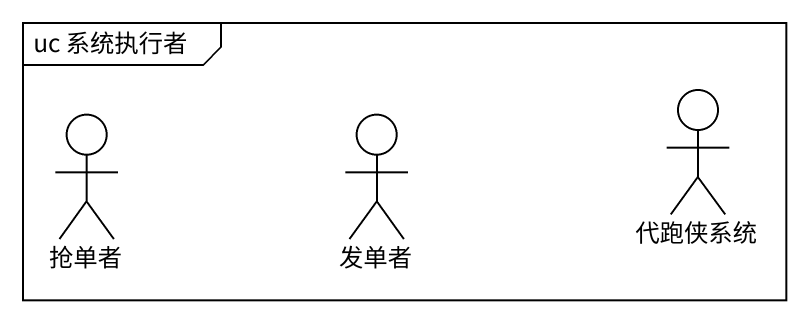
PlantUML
@startuml
mainframe uc 系统执行者
actor 抢单者
actor 发单者
actor 代跑侠系统
@enduml
